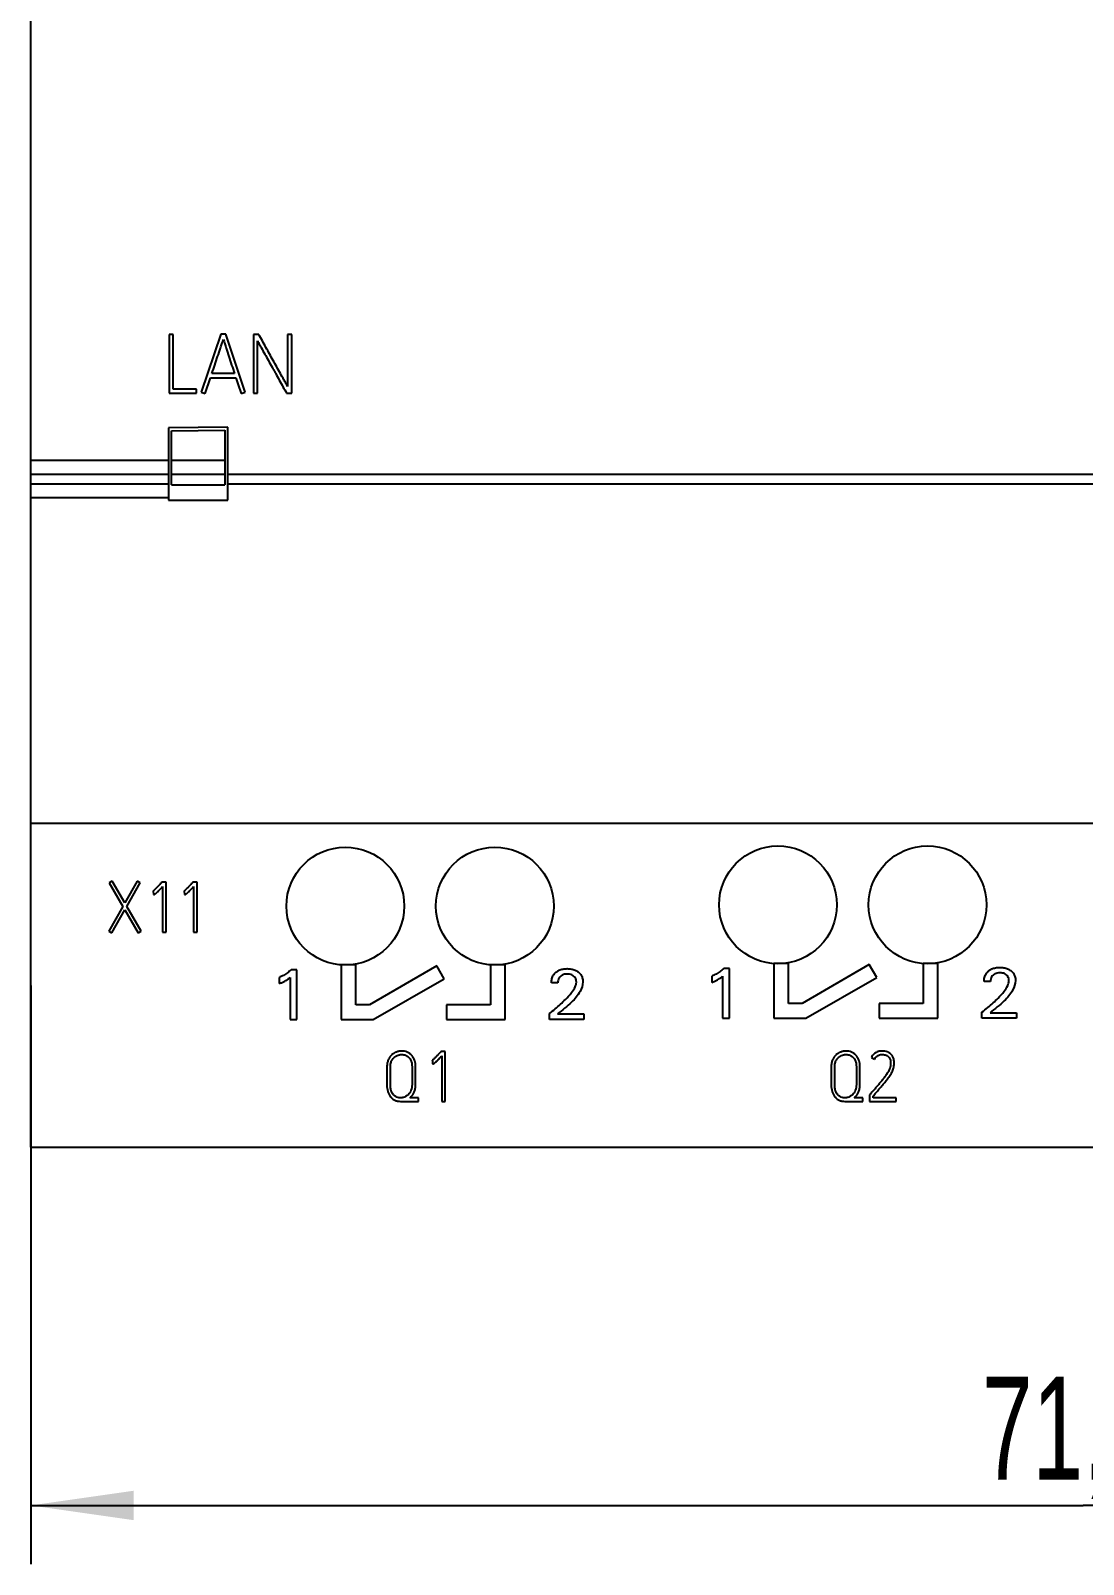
# Model space of a CAD drawing. Extents: x 0 to 420, y 0 to 297.
# Drawn here: x 91.2 to 126.9, y 131.6 to 183.7 of the extents above; entities that cross this region are included whole.
import ezdxf

# ---------------------------------------------------------------- set-up
doc = ezdxf.new("R2010")
doc.units = 0
doc.header["$LTSCALE"] = 23.1
for name, color, linetype in [('10000_FRONT', 7, 'CONTINUOUS'), ('10100_DIM_FRONT', 7, 'CONTINUOUS'), ('10500_FRONT_LABELING', 7, 'CONTINUOUS')]:
    doc.layers.add(name, color=color, linetype=linetype)
doc.styles.get("Standard").update_dxf_attribs({"font": 'txt', "width": 0.8})
doc.dimstyles.new('DIMSTYLE_1', dxfattribs={"dimtxt": 3.5, "dimasz": 3.5, "dimexe": 0.18, "dimexo": 0.0625, "dimgap": 0.09, "dimtad": 1, "dimtxsty": 'STANDARD', "dimcen": 0.09, "dimazin": 3, "dimtp": 0.05, "dimtm": 0.05, "dimtfac": 1, "dimtofl": 0, "dimtmove": 0, "dimatfit": 3, "dimtolj": 1})

# ---------------------------------------------------------------- blocks, each defined once
blk = doc.blocks.new('*D0')
at = {"layer": '10100_DIM_FRONT', "linetype": 'CONTINUOUS'}
for p, q in [((91.150413, 151.226808), (91.150413, 131.566912)), ((162.650413, 151.226808), (162.650413, 131.566912)), ((91.150413, 133.566912), (126.900413, 133.566912)), ((162.650413, 133.566912), (126.900413, 133.566912))]:
    blk.add_line(p, q, dxfattribs=at)
for points in [[(94.650413, 134.066912), (91.150413, 133.566912), (94.650413, 133.066912)], [(159.150413, 133.066912), (162.650413, 133.566912), (159.150413, 134.066912)]]:
    blk.add_solid(points, dxfattribs=at)
at = {"layer": '10100_DIM_FRONT', "linetype": 'CONTINUOUS', "width": 0.660714}
blk.add_text('71,5', height=3.5, dxfattribs=at).set_placement((123.456597, 134.441912))

msp = doc.modelspace()

# ---------------------------------------------------------------- linework, layer by layer
at = {"layer": '10000_FRONT', "color": 7, "linetype": 'CONTINUOUS'}
for p, q in [((91.15, 235.74), (91.15, 145.74)), ((97.849, 170.184), (95.832, 170.166)), ((95.832, 170.166), (95.832, 167.712)), ((95.932, 170.067), (97.749, 170.083)), ((95.932, 168.232), (95.932, 170.067)), ((97.749, 170.083), (97.75, 168.232)), ((97.851, 167.712), (97.849, 170.184)), ((91.15, 169.062), (95.832, 169.062)), ((95.932, 169.062), (97.75, 169.062)), ((91.15, 168.593), (95.832, 168.593)), ((91.15, 168.26), (95.832, 168.26)), ((95.932, 168.593), (97.75, 168.593)), ((97.85, 168.593), (162.65, 168.593)), ((97.85, 168.26), (162.65, 168.26)), ((91.15, 167.794), (95.832, 167.794)), ((95.932, 168.232), (97.75, 168.232)), ((95.832, 167.712), (97.851, 167.712)), ((91.15, 156.74), (162.65, 156.74)), ((101.693, 151.924), (101.693, 150.071)), ((102.189, 151.924), (101.693, 151.924)), ((102.189, 150.572), (102.189, 151.924)), ((104.94, 151.889), (102.655, 150.572)), ((105.189, 151.456), (104.94, 151.889)), ((106.77, 151.931), (106.77, 150.571)), ((107.27, 151.931), (106.77, 151.931)), ((107.27, 150.071), (107.27, 151.931)), ((116.385, 151.968), (116.385, 150.114)), ((116.882, 151.968), (116.385, 151.968)), ((116.882, 150.615), (116.882, 151.968)), ((119.632, 151.933), (117.348, 150.615)), ((119.882, 151.5), (119.632, 151.933)), ((121.462, 151.974), (121.462, 150.614)), ((121.962, 151.974), (121.462, 151.974)), ((121.962, 150.114), (121.962, 151.974)), ((102.787, 150.071), (105.189, 151.456)), ((117.48, 150.114), (119.882, 151.5)), ((102.655, 150.572), (102.189, 150.572)), ((105.27, 150.571), (105.27, 150.071)), ((106.77, 150.571), (105.27, 150.571)), ((117.348, 150.615), (116.882, 150.615)), ((119.963, 150.614), (119.963, 150.114)), ((121.462, 150.614), (119.963, 150.614)), ((101.693, 150.071), (102.787, 150.071)), ((105.27, 150.071), (107.27, 150.071)), ((116.385, 150.114), (117.48, 150.114)), ((119.963, 150.114), (121.962, 150.114)), ((91.15, 145.74), (162.65, 145.74))]:
    msp.add_line(p, q, dxfattribs=at)
for centre in [(101.836, 153.922), (106.916, 153.922), (116.529, 153.966), (121.609, 153.966)]:
    msp.add_circle(centre, 2, dxfattribs=at)
at = {"layer": '10500_FRONT_LABELING', "color": 7, "linetype": 'CONTINUOUS'}
for p, q in [((95.85, 173.338), (95.85, 171.34)), ((95.992, 173.338), (95.85, 173.338)), ((95.992, 171.482), (95.992, 173.338)), ((97.606, 173.343), (96.943, 171.371)), ((97.784, 173.343), (97.606, 173.343)), ((98.43, 171.371), (97.784, 173.343)), ((98.716, 173.34), (98.716, 171.34)), ((98.896, 173.34), (98.716, 173.34)), ((98.855, 171.34), (98.855, 173.116)), ((99.875, 173.34), (99.875, 171.571)), ((100.017, 173.34), (99.875, 173.34)), ((100.017, 171.34), (100.017, 173.34)), ((98.07, 172.009), (97.307, 172.009)), ((96.785, 171.482), (95.992, 171.482)), ((96.785, 171.34), (96.785, 171.482)), ((96.943, 171.371), (97.076, 171.327)), ((97.076, 171.327), (97.26, 171.867)), ((97.26, 171.867), (98.117, 171.867)), ((98.294, 171.327), (98.43, 171.371)), ((95.85, 171.34), (96.785, 171.34)), ((98.716, 171.34), (98.855, 171.34)), ((99.842, 171.34), (100.017, 171.34)), ((93.921, 154.766), (93.819, 154.707)), ((93.819, 154.707), (94.279, 153.913)), ((94.345, 154.031), (93.921, 154.766)), ((94.762, 154.766), (94.345, 154.031)), ((94.416, 153.91), (94.869, 154.707)), ((94.869, 154.707), (94.762, 154.766)), ((95.599, 154.731), (95.583, 154.712)), ((95.748, 154.731), (95.599, 154.731)), ((95.748, 153.038), (95.748, 154.731)), ((96.653, 154.731), (96.637, 154.712)), ((96.802, 154.731), (96.653, 154.731)), ((96.802, 153.038), (96.802, 154.731)), ((95.3, 154.427), (95.314, 154.432)), ((95.314, 154.432), (95.321, 154.311)), ((95.63, 154.585), (95.63, 153.038)), ((96.354, 154.427), (96.368, 154.432)), ((96.368, 154.432), (96.375, 154.311)), ((96.684, 154.585), (96.684, 153.038)), ((94.279, 153.913), (93.8, 153.071)), ((93.904, 153.012), (94.347, 153.793)), ((94.347, 153.793), (94.8, 153.012)), ((94.904, 153.071), (94.416, 153.91)), ((93.8, 153.071), (93.904, 153.012)), ((94.8, 153.012), (94.904, 153.071)), ((95.63, 153.038), (95.748, 153.038)), ((96.684, 153.038), (96.802, 153.038)), ((100.186, 151.762), (99.994, 151.762)), ((100.186, 150.072), (100.186, 151.762)), ((114.879, 151.806), (114.686, 151.806)), ((114.879, 150.116), (114.879, 151.806)), ((99.586, 151.501), (99.586, 151.289)), ((99.959, 151.5), (99.959, 150.072)), ((109.057, 151.313), (108.836, 151.313)), ((114.279, 151.544), (114.279, 151.332)), ((114.651, 151.543), (114.651, 150.116)), ((123.749, 151.357), (123.529, 151.357)), ((99.959, 150.072), (100.186, 150.072)), ((108.766, 150.072), (108.766, 150.276)), ((109.939, 150.072), (108.766, 150.072)), ((109.043, 150.258), (109.939, 150.258)), ((109.939, 150.258), (109.939, 150.072)), ((114.651, 150.116), (114.879, 150.116)), ((123.459, 150.116), (123.459, 150.319)), ((124.631, 150.116), (123.459, 150.116)), ((123.736, 150.301), (124.631, 150.301)), ((124.631, 150.301), (124.631, 150.116)), ((105.08, 148.981), (105.064, 148.962)), ((105.229, 148.981), (105.08, 148.981)), ((105.229, 147.288), (105.229, 148.981)), ((103.25, 148.476), (103.25, 147.833)), ((103.368, 147.833), (103.368, 148.476)), ((104.102, 148.476), (104.102, 147.847)), ((104.222, 147.847), (104.222, 148.476)), ((104.781, 148.677), (104.795, 148.682)), ((104.795, 148.682), (104.802, 148.561)), ((105.111, 148.835), (105.111, 147.288)), ((118.34, 148.476), (118.34, 147.833)), ((118.458, 147.833), (118.458, 148.476)), ((119.192, 148.476), (119.192, 147.847)), ((119.312, 147.847), (119.312, 148.476)), ((119.706, 148.781), (119.812, 148.726)), ((104.326, 147.411), (104.033, 147.411)), ((104.326, 147.29), (104.326, 147.411)), ((119.416, 147.411), (119.123, 147.411)), ((119.416, 147.29), (119.416, 147.411)), ((119.656, 147.524), (119.642, 147.507)), ((119.642, 147.507), (119.642, 147.29)), ((119.76, 147.408), (119.76, 147.465)), ((120.547, 147.408), (119.76, 147.408)), ((120.547, 147.29), (120.547, 147.408)), ((103.713, 147.29), (104.326, 147.29)), ((105.111, 147.288), (105.229, 147.288)), ((118.803, 147.29), (119.416, 147.29)), ((119.642, 147.29), (120.547, 147.29))]:
    msp.add_line(p, q, dxfattribs=at)
for points, knots in [([(97.307, 172.009), (97.339, 172.105), (97.371, 172.202), (97.436, 172.395), (97.468, 172.491), (97.533, 172.684), (97.567, 172.78), (97.615, 172.924), (97.631, 172.973), (97.663, 173.069), (97.679, 173.117), (97.695, 173.166)], [0, 0, 0, 0, 0.25, 0.25, 0.5, 0.5, 0.75, 0.75, 0.875, 0.875, 1, 1, 1, 1]), ([(97.695, 173.166), (97.711, 173.118), (97.726, 173.069), (97.757, 172.973), (97.772, 172.924), (97.819, 172.78), (97.85, 172.683), (97.913, 172.491), (97.945, 172.395), (98.008, 172.202), (98.039, 172.105), (98.07, 172.009)], [0, 0, 0, 0, 0.125, 0.125, 0.25, 0.25, 0.5, 0.5, 0.75, 0.75, 1, 1, 1, 1]), ([(98.855, 173.116), (98.864, 173.097), (98.874, 173.078), (98.894, 173.041), (98.905, 173.023), (98.936, 172.967), (98.957, 172.93), (99.019, 172.82), (99.06, 172.746), (99.184, 172.524), (99.265, 172.376), (99.369, 172.191), (99.389, 172.154), (99.431, 172.08), (99.451, 172.043), (99.513, 171.932), (99.554, 171.858), (99.677, 171.636), (99.76, 171.488), (99.842, 171.34)], [0, 0, 0, 0, 0.03125, 0.03125, 0.0625, 0.0625, 0.125, 0.125, 0.25, 0.25, 0.5, 0.5, 0.5625, 0.5625, 0.625, 0.625, 0.75, 0.75, 1, 1, 1, 1]), ([(99.875, 171.571), (99.855, 171.608), (99.835, 171.645), (99.794, 171.718), (99.774, 171.755), (99.712, 171.866), (99.671, 171.939), (99.548, 172.16), (99.466, 172.308), (99.303, 172.602), (99.222, 172.75), (99.059, 173.045), (98.977, 173.193), (98.896, 173.34)], [0, 0, 0, 0, 0.0625, 0.0625, 0.125, 0.125, 0.25, 0.25, 0.5, 0.5, 0.75, 0.75, 1, 1, 1, 1]), ([(98.117, 171.867), (98.131, 171.822), (98.145, 171.777), (98.174, 171.686), (98.189, 171.641), (98.211, 171.574), (98.219, 171.551), (98.234, 171.506), (98.242, 171.484), (98.257, 171.439), (98.265, 171.417), (98.28, 171.372), (98.287, 171.349), (98.294, 171.327)], [0, 0, 0, 0, 0.25, 0.25, 0.5, 0.5, 0.625, 0.625, 0.75, 0.75, 0.875, 0.875, 1, 1, 1, 1]), ([(95.583, 154.712), (95.572, 154.699), (95.56, 154.687), (95.538, 154.662), (95.527, 154.65), (95.493, 154.613), (95.47, 154.589), (95.423, 154.54), (95.4, 154.516), (95.364, 154.481), (95.352, 154.469), (95.333, 154.453), (95.327, 154.447), (95.314, 154.437), (95.307, 154.431), (95.3, 154.427)], [0, 0, 0, 0, 0.125, 0.125, 0.25, 0.25, 0.5, 0.5, 0.75, 0.75, 0.875, 0.875, 0.9375, 0.9375, 1, 1, 1, 1]), ([(96.637, 154.712), (96.626, 154.699), (96.614, 154.687), (96.592, 154.662), (96.581, 154.65), (96.546, 154.613), (96.524, 154.589), (96.477, 154.54), (96.454, 154.516), (96.418, 154.481), (96.406, 154.469), (96.387, 154.453), (96.381, 154.447), (96.368, 154.437), (96.361, 154.431), (96.354, 154.427)], [0, 0, 0, 0, 0.125, 0.125, 0.25, 0.25, 0.5, 0.5, 0.75, 0.75, 0.875, 0.875, 0.9375, 0.9375, 1, 1, 1, 1]), ([(95.321, 154.311), (95.326, 154.311), (95.33, 154.312), (95.339, 154.314), (95.343, 154.315), (95.351, 154.318), (95.355, 154.32), (95.363, 154.324), (95.366, 154.327), (95.377, 154.334), (95.384, 154.339), (95.397, 154.35), (95.404, 154.356), (95.424, 154.373), (95.436, 154.385), (95.461, 154.409), (95.474, 154.421), (95.511, 154.458), (95.535, 154.483), (95.583, 154.534), (95.606, 154.559), (95.63, 154.585)], [0, 0, 0, 0, 0.03125, 0.03125, 0.0625, 0.0625, 0.09375, 0.09375, 0.125, 0.125, 0.1875, 0.1875, 0.25, 0.25, 0.375, 0.375, 0.5, 0.5, 0.75, 0.75, 1, 1, 1, 1]), ([(96.375, 154.311), (96.38, 154.311), (96.384, 154.312), (96.393, 154.314), (96.397, 154.315), (96.405, 154.318), (96.409, 154.32), (96.417, 154.324), (96.42, 154.327), (96.431, 154.334), (96.438, 154.339), (96.451, 154.35), (96.458, 154.356), (96.478, 154.373), (96.49, 154.385), (96.515, 154.409), (96.528, 154.421), (96.565, 154.458), (96.589, 154.483), (96.637, 154.534), (96.66, 154.559), (96.684, 154.585)], [0, 0, 0, 0, 0.03125, 0.03125, 0.0625, 0.0625, 0.09375, 0.09375, 0.125, 0.125, 0.1875, 0.1875, 0.25, 0.25, 0.375, 0.375, 0.5, 0.5, 0.75, 0.75, 1, 1, 1, 1]), ([(99.994, 151.762), (99.954, 151.724), (99.872, 151.654), (99.735, 151.566), (99.637, 151.52), (99.586, 151.501)], [0, 0, 0, 0, 0.335376, 0.666733, 1, 1, 1, 1]), ([(108.766, 150.276), (108.832, 150.326), (108.961, 150.427), (109.143, 150.586), (109.332, 150.768), (109.506, 150.96), (109.641, 151.154), (109.691, 151.31), (109.677, 151.419), (109.646, 151.492), (109.594, 151.548), (109.529, 151.587), (109.453, 151.61), (109.369, 151.617), (109.284, 151.609), (109.205, 151.582), (109.14, 151.536), (109.091, 151.475), (109.062, 151.398), (109.056, 151.342), (109.057, 151.313)], [0, 0, 0, 0, 0.104116, 0.205085, 0.303144, 0.433178, 0.529839, 0.598022, 0.633057, 0.664801, 0.696393, 0.726886, 0.759247, 0.795227, 0.832181, 0.865789, 0.898315, 0.930542, 0.963549, 1, 1, 1, 1]), ([(108.836, 151.313), (108.836, 151.361), (108.846, 151.454), (108.898, 151.58), (108.986, 151.678), (109.096, 151.749), (109.227, 151.79), (109.369, 151.801), (109.509, 151.791), (109.637, 151.755), (109.747, 151.692), (109.838, 151.602), (109.893, 151.481), (109.918, 151.279), (109.808, 150.971), (109.498, 150.608), (109.198, 150.388), (109.043, 150.258)], [0, 0, 0, 0, 0.047634, 0.090966, 0.134024, 0.175852, 0.219839, 0.26854, 0.316048, 0.358805, 0.398874, 0.441275, 0.482994, 0.528552, 0.640457, 0.793497, 1, 1, 1, 1]), ([(114.686, 151.806), (114.647, 151.768), (114.564, 151.698), (114.427, 151.61), (114.329, 151.564), (114.279, 151.544)], [0, 0, 0, 0, 0.335376, 0.666733, 1, 1, 1, 1]), ([(123.459, 150.319), (123.525, 150.369), (123.653, 150.471), (123.835, 150.629), (124.024, 150.811), (124.199, 151.003), (124.333, 151.197), (124.383, 151.354), (124.37, 151.462), (124.339, 151.536), (124.287, 151.591), (124.222, 151.631), (124.146, 151.653), (124.062, 151.66), (123.976, 151.653), (123.898, 151.626), (123.833, 151.58), (123.783, 151.518), (123.754, 151.441), (123.749, 151.385), (123.749, 151.357)], [0, 0, 0, 0, 0.104116, 0.205085, 0.303144, 0.433178, 0.529839, 0.598022, 0.633057, 0.664801, 0.696393, 0.726886, 0.759247, 0.795227, 0.832181, 0.865789, 0.898315, 0.930542, 0.963549, 1, 1, 1, 1]), ([(123.529, 151.357), (123.528, 151.404), (123.538, 151.497), (123.591, 151.624), (123.678, 151.722), (123.789, 151.792), (123.919, 151.833), (124.061, 151.845), (124.201, 151.834), (124.329, 151.798), (124.44, 151.736), (124.53, 151.646), (124.586, 151.525), (124.611, 151.323), (124.5, 151.014), (124.19, 150.651), (123.891, 150.431), (123.736, 150.301)], [0, 0, 0, 0, 0.047634, 0.090966, 0.134024, 0.175852, 0.219839, 0.26854, 0.316048, 0.358805, 0.398874, 0.441275, 0.482994, 0.528552, 0.640457, 0.793497, 1, 1, 1, 1]), ([(99.586, 151.289), (99.621, 151.303), (99.687, 151.33), (99.778, 151.374), (99.843, 151.413), (99.889, 151.445), (99.923, 151.471), (99.947, 151.49), (99.959, 151.5)], [0, 0, 0, 0, 0.263331, 0.496838, 0.701719, 0.791454, 0.890837, 1, 1, 1, 1]), ([(114.279, 151.332), (114.314, 151.346), (114.38, 151.373), (114.47, 151.418), (114.535, 151.457), (114.582, 151.489), (114.616, 151.514), (114.639, 151.533), (114.651, 151.543)], [0, 0, 0, 0, 0.263331, 0.496838, 0.701719, 0.791454, 0.890837, 1, 1, 1, 1]), ([(104.222, 148.476), (104.222, 148.543), (104.213, 148.608), (104.188, 148.687), (104.182, 148.703), (104.169, 148.734), (104.162, 148.749), (104.146, 148.778), (104.137, 148.792), (104.123, 148.812), (104.118, 148.819), (104.108, 148.832), (104.103, 148.839), (104.075, 148.871), (104.051, 148.893), (104.011, 148.923), (103.997, 148.932), (103.968, 148.949), (103.953, 148.956), (103.907, 148.976), (103.875, 148.986), (103.826, 148.995), (103.809, 148.997), (103.776, 149), (103.759, 149), (103.725, 148.999), (103.709, 148.998), (103.675, 148.994), (103.659, 148.991), (103.61, 148.98), (103.578, 148.969), (103.54, 148.953), (103.532, 148.949), (103.517, 148.941), (103.51, 148.938), (103.488, 148.925), (103.474, 148.916), (103.447, 148.897), (103.434, 148.887), (103.415, 148.871), (103.409, 148.865), (103.397, 148.853), (103.391, 148.847), (103.362, 148.817), (103.343, 148.79), (103.317, 148.748), (103.309, 148.733), (103.294, 148.703), (103.288, 148.688), (103.277, 148.657), (103.272, 148.641), (103.264, 148.609), (103.26, 148.592), (103.255, 148.56), (103.253, 148.543), (103.251, 148.51), (103.25, 148.493), (103.25, 148.476)], [0, 0, 0, 0, 0.125, 0.125, 0.15625, 0.15625, 0.1875, 0.1875, 0.21875, 0.21875, 0.234375, 0.234375, 0.25, 0.25, 0.3125, 0.3125, 0.34375, 0.34375, 0.375, 0.375, 0.4375, 0.4375, 0.46875, 0.46875, 0.5, 0.5, 0.53125, 0.53125, 0.5625, 0.5625, 0.625, 0.625, 0.640625, 0.640625, 0.65625, 0.65625, 0.6875, 0.6875, 0.71875, 0.71875, 0.734375, 0.734375, 0.75, 0.75, 0.8125, 0.8125, 0.84375, 0.84375, 0.875, 0.875, 0.90625, 0.90625, 0.9375, 0.9375, 0.96875, 0.96875, 1, 1, 1, 1]), ([(119.312, 148.476), (119.312, 148.543), (119.303, 148.608), (119.278, 148.687), (119.272, 148.703), (119.259, 148.734), (119.252, 148.749), (119.236, 148.778), (119.227, 148.792), (119.213, 148.812), (119.208, 148.819), (119.198, 148.832), (119.193, 148.839), (119.165, 148.871), (119.141, 148.893), (119.101, 148.923), (119.087, 148.932), (119.058, 148.949), (119.043, 148.956), (118.997, 148.976), (118.965, 148.986), (118.916, 148.995), (118.899, 148.997), (118.866, 149), (118.849, 149), (118.815, 148.999), (118.799, 148.998), (118.765, 148.994), (118.749, 148.991), (118.7, 148.98), (118.668, 148.969), (118.63, 148.953), (118.622, 148.949), (118.607, 148.941), (118.6, 148.938), (118.578, 148.925), (118.564, 148.916), (118.537, 148.897), (118.524, 148.887), (118.505, 148.871), (118.499, 148.865), (118.487, 148.853), (118.481, 148.847), (118.452, 148.817), (118.433, 148.79), (118.407, 148.748), (118.399, 148.733), (118.384, 148.703), (118.378, 148.688), (118.367, 148.657), (118.362, 148.641), (118.354, 148.609), (118.35, 148.592), (118.345, 148.56), (118.343, 148.543), (118.341, 148.51), (118.34, 148.493), (118.34, 148.476)], [0, 0, 0, 0, 0.125, 0.125, 0.15625, 0.15625, 0.1875, 0.1875, 0.21875, 0.21875, 0.234375, 0.234375, 0.25, 0.25, 0.3125, 0.3125, 0.34375, 0.34375, 0.375, 0.375, 0.4375, 0.4375, 0.46875, 0.46875, 0.5, 0.5, 0.53125, 0.53125, 0.5625, 0.5625, 0.625, 0.625, 0.640625, 0.640625, 0.65625, 0.65625, 0.6875, 0.6875, 0.71875, 0.71875, 0.734375, 0.734375, 0.75, 0.75, 0.8125, 0.8125, 0.84375, 0.84375, 0.875, 0.875, 0.90625, 0.90625, 0.9375, 0.9375, 0.96875, 0.96875, 1, 1, 1, 1]), ([(119.76, 147.465), (119.793, 147.504), (119.826, 147.543), (119.892, 147.621), (119.925, 147.66), (119.992, 147.738), (120.025, 147.777), (120.091, 147.855), (120.123, 147.895), (120.188, 147.974), (120.22, 148.014), (120.266, 148.075), (120.281, 148.096), (120.311, 148.138), (120.326, 148.159), (120.354, 148.201), (120.368, 148.223), (120.394, 148.267), (120.406, 148.29), (120.427, 148.336), (120.437, 148.36), (120.453, 148.408), (120.459, 148.434), (120.469, 148.484), (120.472, 148.509), (120.476, 148.56), (120.477, 148.585), (120.475, 148.637), (120.472, 148.663), (120.464, 148.713), (120.458, 148.738), (120.444, 148.775), (120.439, 148.787), (120.428, 148.81), (120.422, 148.821), (120.408, 148.843), (120.401, 148.853), (120.384, 148.873), (120.376, 148.883), (120.357, 148.901), (120.348, 148.91), (120.328, 148.926), (120.317, 148.933), (120.295, 148.946), (120.284, 148.952), (120.26, 148.963), (120.248, 148.968), (120.212, 148.981), (120.187, 148.988), (120.149, 148.994), (120.136, 148.996), (120.11, 148.999), (120.097, 148.999), (120.058, 149), (120.033, 148.999), (119.994, 148.995), (119.981, 148.993), (119.956, 148.988), (119.943, 148.985), (119.906, 148.973), (119.882, 148.963), (119.849, 148.943), (119.838, 148.936), (119.817, 148.921), (119.797, 148.905), (119.778, 148.887), (119.761, 148.868), (119.753, 148.858), (119.729, 148.826), (119.716, 148.804), (119.706, 148.781)], [0, 0, 0, 0, 0.0625, 0.0625, 0.125, 0.125, 0.1875, 0.1875, 0.25, 0.25, 0.3125, 0.3125, 0.34375, 0.34375, 0.375, 0.375, 0.40625, 0.40625, 0.4375, 0.4375, 0.46875, 0.46875, 0.5, 0.5, 0.53125, 0.53125, 0.5625, 0.5625, 0.59375, 0.59375, 0.625, 0.625, 0.640625, 0.640625, 0.65625, 0.65625, 0.671875, 0.671875, 0.6875, 0.6875, 0.703125, 0.703125, 0.71875, 0.71875, 0.734375, 0.734375, 0.75, 0.75, 0.78125, 0.78125, 0.796875, 0.796875, 0.8125, 0.8125, 0.84375, 0.84375, 0.859375, 0.859375, 0.875, 0.875, 0.90625, 0.90625, 0.921875, 0.921875, 0.9375, 0.953125, 0.953125, 0.96875, 0.96875, 1, 1, 1, 1]), ([(103.368, 148.476), (103.368, 148.502), (103.37, 148.527), (103.377, 148.577), (103.383, 148.601), (103.396, 148.638), (103.401, 148.65), (103.411, 148.673), (103.417, 148.684), (103.43, 148.706), (103.437, 148.716), (103.452, 148.737), (103.46, 148.747), (103.486, 148.776), (103.505, 148.792), (103.536, 148.815), (103.546, 148.822), (103.569, 148.834), (103.58, 148.84), (103.615, 148.856), (103.639, 148.864), (103.677, 148.872), (103.69, 148.875), (103.715, 148.878), (103.728, 148.879), (103.753, 148.88), (103.766, 148.88), (103.791, 148.878), (103.804, 148.876), (103.842, 148.87), (103.867, 148.863), (103.901, 148.848), (103.913, 148.842), (103.935, 148.829), (103.946, 148.822), (103.966, 148.807), (103.976, 148.798), (103.994, 148.781), (104.003, 148.771), (104.028, 148.742), (104.041, 148.72), (104.059, 148.686), (104.064, 148.675), (104.073, 148.651), (104.077, 148.639), (104.088, 148.603), (104.093, 148.578), (104.1, 148.528), (104.102, 148.502), (104.102, 148.476)], [0, 0, 0, 0, 0.0625, 0.0625, 0.125, 0.125, 0.15625, 0.15625, 0.1875, 0.1875, 0.21875, 0.21875, 0.25, 0.25, 0.3125, 0.3125, 0.34375, 0.34375, 0.375, 0.375, 0.4375, 0.4375, 0.46875, 0.46875, 0.5, 0.5, 0.53125, 0.53125, 0.5625, 0.5625, 0.625, 0.625, 0.65625, 0.65625, 0.6875, 0.6875, 0.71875, 0.71875, 0.75, 0.75, 0.8125, 0.8125, 0.84375, 0.84375, 0.875, 0.875, 0.9375, 0.9375, 1, 1, 1, 1]), ([(105.064, 148.962), (105.053, 148.949), (105.041, 148.937), (105.019, 148.912), (105.007, 148.9), (104.973, 148.863), (104.95, 148.839), (104.904, 148.79), (104.881, 148.766), (104.845, 148.731), (104.833, 148.719), (104.814, 148.703), (104.807, 148.697), (104.794, 148.687), (104.788, 148.681), (104.781, 148.677)], [0, 0, 0, 0, 0.125, 0.125, 0.25, 0.25, 0.5, 0.5, 0.75, 0.75, 0.875, 0.875, 0.9375, 0.9375, 1, 1, 1, 1]), ([(104.802, 148.561), (104.806, 148.561), (104.811, 148.562), (104.819, 148.564), (104.824, 148.565), (104.832, 148.568), (104.836, 148.57), (104.843, 148.574), (104.847, 148.577), (104.858, 148.584), (104.865, 148.589), (104.878, 148.6), (104.885, 148.606), (104.904, 148.623), (104.917, 148.635), (104.942, 148.659), (104.954, 148.671), (104.991, 148.708), (105.015, 148.733), (105.063, 148.784), (105.087, 148.809), (105.111, 148.835)], [0, 0, 0, 0, 0.03125, 0.03125, 0.0625, 0.0625, 0.09375, 0.09375, 0.125, 0.125, 0.1875, 0.1875, 0.25, 0.25, 0.375, 0.375, 0.5, 0.5, 0.75, 0.75, 1, 1, 1, 1]), ([(118.458, 148.476), (118.458, 148.502), (118.46, 148.527), (118.467, 148.577), (118.473, 148.601), (118.486, 148.638), (118.491, 148.65), (118.501, 148.673), (118.507, 148.684), (118.52, 148.706), (118.527, 148.716), (118.542, 148.737), (118.55, 148.747), (118.576, 148.776), (118.595, 148.792), (118.626, 148.815), (118.636, 148.822), (118.659, 148.834), (118.67, 148.84), (118.705, 148.856), (118.729, 148.864), (118.767, 148.872), (118.78, 148.875), (118.805, 148.878), (118.818, 148.879), (118.843, 148.88), (118.856, 148.88), (118.881, 148.878), (118.894, 148.876), (118.932, 148.87), (118.957, 148.863), (118.991, 148.848), (119.003, 148.842), (119.025, 148.829), (119.036, 148.822), (119.056, 148.807), (119.066, 148.798), (119.084, 148.781), (119.093, 148.771), (119.118, 148.742), (119.131, 148.72), (119.149, 148.686), (119.154, 148.675), (119.163, 148.651), (119.167, 148.639), (119.178, 148.603), (119.183, 148.578), (119.19, 148.528), (119.192, 148.502), (119.192, 148.476)], [0, 0, 0, 0, 0.0625, 0.0625, 0.125, 0.125, 0.15625, 0.15625, 0.1875, 0.1875, 0.21875, 0.21875, 0.25, 0.25, 0.3125, 0.3125, 0.34375, 0.34375, 0.375, 0.375, 0.4375, 0.4375, 0.46875, 0.46875, 0.5, 0.5, 0.53125, 0.53125, 0.5625, 0.5625, 0.625, 0.625, 0.65625, 0.65625, 0.6875, 0.6875, 0.71875, 0.71875, 0.75, 0.75, 0.8125, 0.8125, 0.84375, 0.84375, 0.875, 0.875, 0.9375, 0.9375, 1, 1, 1, 1]), ([(119.812, 148.726), (119.821, 148.746), (119.833, 148.765), (119.853, 148.79), (119.861, 148.798), (119.876, 148.814), (119.893, 148.828), (119.911, 148.84), (119.93, 148.851), (119.94, 148.856), (119.97, 148.869), (119.991, 148.875), (120.024, 148.88), (120.035, 148.881), (120.057, 148.882), (120.068, 148.882), (120.101, 148.882), (120.122, 148.88), (120.155, 148.874), (120.166, 148.871), (120.187, 148.865), (120.197, 148.861), (120.217, 148.853), (120.227, 148.848), (120.246, 148.837), (120.255, 148.83), (120.272, 148.817), (120.28, 148.809), (120.291, 148.797), (120.295, 148.793), (120.302, 148.784), (120.305, 148.78), (120.314, 148.766), (120.32, 148.757), (120.329, 148.737), (120.334, 148.727), (120.345, 148.696), (120.349, 148.675), (120.354, 148.642), (120.355, 148.632), (120.356, 148.61), (120.356, 148.599), (120.356, 148.566), (120.355, 148.544), (120.349, 148.502), (120.345, 148.48), (120.338, 148.449), (120.335, 148.438), (120.329, 148.417), (120.325, 148.407), (120.314, 148.376), (120.305, 148.356), (120.286, 148.318), (120.275, 148.299), (120.252, 148.263), (120.241, 148.245), (120.205, 148.19), (120.18, 148.155), (120.129, 148.085), (120.102, 148.051), (120.048, 147.984), (120.021, 147.951), (119.965, 147.884), (119.938, 147.851), (119.882, 147.785), (119.854, 147.753), (119.797, 147.687), (119.769, 147.654), (119.727, 147.605), (119.713, 147.589), (119.684, 147.557), (119.67, 147.54), (119.656, 147.524)], [0, 0, 0, 0, 0.03125, 0.03125, 0.046875, 0.046875, 0.0625, 0.078125, 0.078125, 0.09375, 0.09375, 0.125, 0.125, 0.140625, 0.140625, 0.15625, 0.15625, 0.1875, 0.1875, 0.203125, 0.203125, 0.21875, 0.21875, 0.234375, 0.234375, 0.25, 0.25, 0.265625, 0.265625, 0.273438, 0.273438, 0.28125, 0.28125, 0.296875, 0.296875, 0.3125, 0.3125, 0.34375, 0.34375, 0.359375, 0.359375, 0.375, 0.375, 0.40625, 0.40625, 0.4375, 0.4375, 0.453125, 0.453125, 0.46875, 0.46875, 0.5, 0.5, 0.53125, 0.53125, 0.5625, 0.5625, 0.625, 0.625, 0.6875, 0.6875, 0.75, 0.75, 0.8125, 0.8125, 0.875, 0.875, 0.9375, 0.9375, 0.96875, 0.96875, 1, 1, 1, 1]), ([(103.25, 147.833), (103.25, 147.766), (103.258, 147.7), (103.282, 147.62), (103.287, 147.604), (103.299, 147.573), (103.306, 147.558), (103.32, 147.529), (103.328, 147.514), (103.341, 147.493), (103.345, 147.486), (103.355, 147.472), (103.36, 147.465), (103.385, 147.432), (103.407, 147.407), (103.446, 147.375), (103.46, 147.365), (103.488, 147.347), (103.517, 147.331), (103.548, 147.319), (103.58, 147.308), (103.596, 147.304), (103.645, 147.293), (103.679, 147.29), (103.713, 147.29)], [0, 0, 0, 0, 0.25, 0.25, 0.3125, 0.3125, 0.375, 0.375, 0.4375, 0.4375, 0.46875, 0.46875, 0.5, 0.5, 0.625, 0.625, 0.6875, 0.6875, 0.75, 0.8125, 0.8125, 0.875, 0.875, 1, 1, 1, 1]), ([(104.102, 147.847), (104.102, 147.82), (104.1, 147.794), (104.095, 147.755), (104.092, 147.742), (104.087, 147.717), (104.083, 147.704), (104.071, 147.666), (104.061, 147.642), (104.043, 147.607), (104.036, 147.596), (104.022, 147.574), (104.014, 147.563), (103.989, 147.532), (103.971, 147.513), (103.94, 147.488), (103.93, 147.481), (103.908, 147.466), (103.896, 147.459), (103.861, 147.441), (103.836, 147.431), (103.798, 147.421), (103.785, 147.418), (103.759, 147.413), (103.746, 147.412), (103.719, 147.411), (103.706, 147.41), (103.687, 147.411), (103.68, 147.412), (103.667, 147.413), (103.66, 147.414), (103.627, 147.42), (103.596, 147.429), (103.566, 147.443), (103.554, 147.449), (103.548, 147.452), (103.531, 147.463), (103.51, 147.478), (103.49, 147.496), (103.472, 147.515), (103.463, 147.525), (103.439, 147.556), (103.425, 147.579), (103.408, 147.614), (103.403, 147.627), (103.394, 147.651), (103.39, 147.664), (103.38, 147.702), (103.376, 147.728), (103.37, 147.78), (103.368, 147.806), (103.368, 147.833)], [0, 0, 0, 0, 0.0625, 0.0625, 0.09375, 0.09375, 0.125, 0.125, 0.1875, 0.1875, 0.21875, 0.21875, 0.25, 0.25, 0.3125, 0.3125, 0.34375, 0.34375, 0.375, 0.375, 0.4375, 0.4375, 0.46875, 0.46875, 0.5, 0.5, 0.53125, 0.53125, 0.546875, 0.546875, 0.5625, 0.5625, 0.625, 0.640625, 0.640625, 0.65625, 0.65625, 0.6875, 0.71875, 0.71875, 0.75, 0.75, 0.8125, 0.8125, 0.84375, 0.84375, 0.875, 0.875, 0.9375, 0.9375, 1, 1, 1, 1]), ([(104.033, 147.411), (104.049, 147.424), (104.064, 147.438), (104.092, 147.468), (104.105, 147.484), (104.122, 147.509), (104.128, 147.517), (104.139, 147.534), (104.145, 147.543), (104.16, 147.57), (104.169, 147.588), (104.185, 147.626), (104.192, 147.645), (104.204, 147.684), (104.208, 147.704), (104.219, 147.765), (104.222, 147.806), (104.222, 147.847)], [0, 0, 0, 0, 0.125, 0.125, 0.25, 0.25, 0.3125, 0.3125, 0.375, 0.375, 0.5, 0.5, 0.625, 0.625, 0.75, 0.75, 1, 1, 1, 1]), ([(118.34, 147.833), (118.34, 147.766), (118.348, 147.7), (118.372, 147.62), (118.377, 147.604), (118.389, 147.573), (118.396, 147.558), (118.41, 147.529), (118.418, 147.514), (118.431, 147.493), (118.435, 147.486), (118.445, 147.472), (118.45, 147.465), (118.475, 147.432), (118.497, 147.407), (118.536, 147.375), (118.55, 147.365), (118.578, 147.347), (118.607, 147.331), (118.638, 147.319), (118.67, 147.308), (118.686, 147.304), (118.735, 147.293), (118.769, 147.29), (118.803, 147.29)], [0, 0, 0, 0, 0.25, 0.25, 0.3125, 0.3125, 0.375, 0.375, 0.4375, 0.4375, 0.46875, 0.46875, 0.5, 0.5, 0.625, 0.625, 0.6875, 0.6875, 0.75, 0.8125, 0.8125, 0.875, 0.875, 1, 1, 1, 1]), ([(119.192, 147.847), (119.192, 147.82), (119.19, 147.794), (119.185, 147.755), (119.182, 147.742), (119.177, 147.717), (119.173, 147.704), (119.161, 147.666), (119.151, 147.642), (119.133, 147.607), (119.126, 147.596), (119.112, 147.574), (119.104, 147.563), (119.079, 147.532), (119.061, 147.513), (119.03, 147.488), (119.02, 147.481), (118.998, 147.466), (118.986, 147.459), (118.951, 147.441), (118.926, 147.431), (118.888, 147.421), (118.875, 147.418), (118.849, 147.413), (118.836, 147.412), (118.809, 147.411), (118.796, 147.41), (118.777, 147.411), (118.77, 147.412), (118.757, 147.413), (118.75, 147.414), (118.717, 147.42), (118.686, 147.429), (118.656, 147.443), (118.644, 147.449), (118.638, 147.452), (118.621, 147.463), (118.6, 147.478), (118.58, 147.496), (118.562, 147.515), (118.553, 147.525), (118.529, 147.556), (118.515, 147.579), (118.498, 147.614), (118.493, 147.627), (118.484, 147.651), (118.48, 147.664), (118.47, 147.702), (118.466, 147.728), (118.46, 147.78), (118.458, 147.806), (118.458, 147.833)], [0, 0, 0, 0, 0.0625, 0.0625, 0.09375, 0.09375, 0.125, 0.125, 0.1875, 0.1875, 0.21875, 0.21875, 0.25, 0.25, 0.3125, 0.3125, 0.34375, 0.34375, 0.375, 0.375, 0.4375, 0.4375, 0.46875, 0.46875, 0.5, 0.5, 0.53125, 0.53125, 0.546875, 0.546875, 0.5625, 0.5625, 0.625, 0.640625, 0.640625, 0.65625, 0.65625, 0.6875, 0.71875, 0.71875, 0.75, 0.75, 0.8125, 0.8125, 0.84375, 0.84375, 0.875, 0.875, 0.9375, 0.9375, 1, 1, 1, 1]), ([(119.123, 147.411), (119.139, 147.424), (119.154, 147.438), (119.182, 147.468), (119.195, 147.484), (119.212, 147.509), (119.218, 147.517), (119.229, 147.534), (119.235, 147.543), (119.25, 147.57), (119.259, 147.588), (119.275, 147.626), (119.282, 147.645), (119.294, 147.684), (119.298, 147.704), (119.309, 147.765), (119.312, 147.806), (119.312, 147.847)], [0, 0, 0, 0, 0.125, 0.125, 0.25, 0.25, 0.3125, 0.3125, 0.375, 0.375, 0.5, 0.5, 0.625, 0.625, 0.75, 0.75, 1, 1, 1, 1])]:
    msp.add_open_spline(points, degree=3, knots=knots, dxfattribs=at)

# ---------------------------------------------------------------- dimensions: what is measured, and where the dimension line sits
at = {"layer": '10100_DIM_FRONT', "linetype": 'CONTINUOUS'}
dim = msp.add_linear_dim(base=(162.65, 133.567), p1=(91.15, 151.227), p2=(162.65, 151.227), text='71,5', dimstyle='DIMSTYLE_1', dxfattribs=at)
dim.commit()
dim.dimension.update_dxf_attribs({"geometry": '*D0', "text_midpoint": (128.082, 136.192), "dimtype": 160})

doc.saveas('drawing.dxf')
